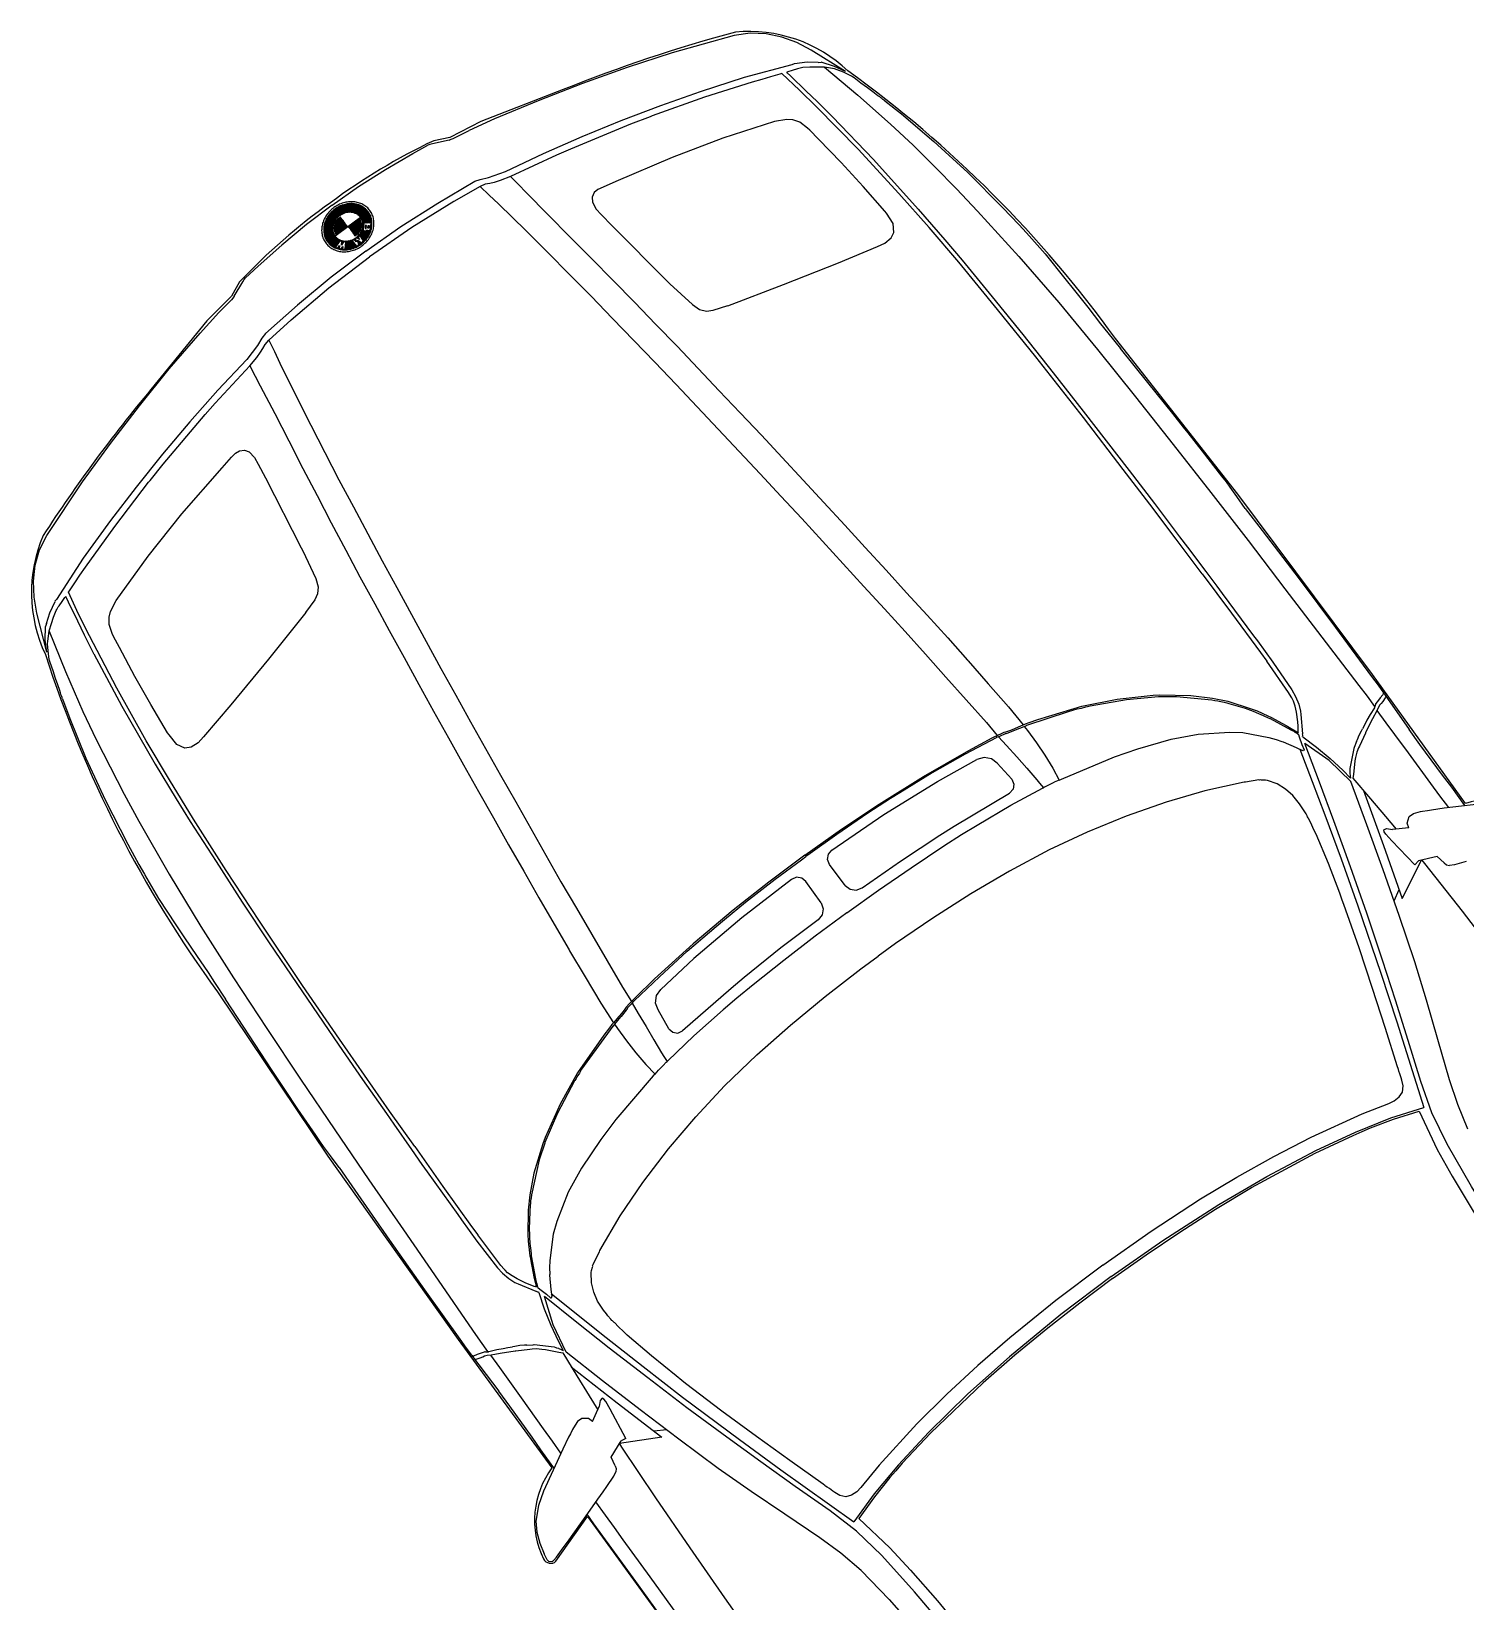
# Model space of a CAD drawing. Header units: inches. Extents: x 13 to 261, y -112 to -47.
# Drawn here: x 21.195 to 23.554, y -72.422 to -69.84 of the extents above; entities that cross this region are included whole.
import ezdxf

# ---------------------------------------------------------------- set-up
doc = ezdxf.new("R2010")
doc.units = ezdxf.units.IN
doc.header["$MEASUREMENT"] = 0
doc.layers.add('CONTORNO', color=7, linetype='Continuous')

msp = doc.modelspace()

# ---------------------------------------------------------------- linework, layer by layer
for p, q in [((22.4889, -69.8907), (22.494, -69.8901)), ((21.8818, -70.0182), (21.8547, -70.0243)), ((21.8886, -70.0157), (21.915, -70.0027)), ((21.6984, -70.1458), (21.6758, -70.1623)), ((21.7271, -70.1234), (21.6761, -70.1605)), ((21.7252, -70.1231), (21.6764, -70.1586)), ((21.7233, -70.1229), (21.6768, -70.1567)), ((21.7212, -70.1229), (21.6774, -70.1547)), ((21.7189, -70.1229), (21.6781, -70.1526)), ((21.7164, -70.1231), (21.6791, -70.1503)), ((21.7137, -70.1235), (21.6802, -70.1478)), ((21.7107, -70.1241), (21.6818, -70.1451)), ((21.707, -70.1251), (21.6839, -70.1419)), ((21.7021, -70.1271), (21.6873, -70.1379)), ((21.7054, -70.1472), (21.6941, -70.1554)), ((21.7363, -70.1456), (21.6943, -70.1761)), ((21.7046, -70.1461), (21.6953, -70.1529)), ((21.7039, -70.1451), (21.6972, -70.1499)), ((21.7288, -70.1237), (21.7062, -70.1402)), ((21.7305, -70.1241), (21.7111, -70.1382)), ((21.7321, -70.1246), (21.7143, -70.1375)), ((21.7354, -70.1479), (21.7161, -70.1619)), ((21.7336, -70.1251), (21.717, -70.1372)), ((21.735, -70.1256), (21.7192, -70.1371)), ((21.7364, -70.1262), (21.7213, -70.1373)), ((21.7377, -70.1269), (21.7231, -70.1375)), ((21.739, -70.1276), (21.7248, -70.1379)), ((21.7402, -70.1283), (21.7264, -70.1384)), ((21.7414, -70.1291), (21.7278, -70.1389)), ((21.7425, -70.1299), (21.7292, -70.1395)), ((21.7435, -70.1307), (21.7304, -70.1402)), ((21.7445, -70.1316), (21.7316, -70.141)), ((21.7455, -70.1325), (21.7327, -70.1418)), ((21.7464, -70.1334), (21.7337, -70.1427)), ((21.7473, -70.1344), (21.7347, -70.1436)), ((21.7481, -70.1354), (21.7355, -70.1446)), ((21.7489, -70.1364), (21.7363, -70.1456)), ((21.7497, -70.1375), (21.737, -70.1467)), ((21.7504, -70.1386), (21.7377, -70.1478)), ((21.751, -70.1397), (21.7383, -70.149)), ((21.7516, -70.1409), (21.7388, -70.1502)), ((21.7522, -70.1421), (21.7392, -70.1515)), ((21.7527, -70.1433), (21.7396, -70.1529)), ((21.7532, -70.1446), (21.7399, -70.1543)), ((21.7536, -70.1459), (21.7401, -70.1557)), ((21.754, -70.1472), (21.7433, -70.155)), ((21.6934, -70.1527), (21.6756, -70.1656)), ((21.6951, -70.1499), (21.6757, -70.164)), ((21.6923, -70.1551), (21.6757, -70.1672)), ((21.6915, -70.1573), (21.6757, -70.1688)), ((21.691, -70.1592), (21.6759, -70.1703)), ((21.6907, -70.1611), (21.6761, -70.1717)), ((21.6906, -70.1628), (21.6764, -70.1731)), ((21.6905, -70.1644), (21.6767, -70.1745)), ((21.6906, -70.166), (21.6771, -70.1758)), ((21.6908, -70.1675), (21.6775, -70.1771)), ((21.6911, -70.1689), (21.678, -70.1784)), ((21.6914, -70.1702), (21.6785, -70.1796)), ((21.6919, -70.1715), (21.679, -70.1808)), ((21.6924, -70.1727), (21.6797, -70.182)), ((21.7085, -70.1514), (21.6925, -70.163)), ((21.7092, -70.1524), (21.6925, -70.1646)), ((21.7077, -70.1503), (21.6926, -70.1613)), ((21.71, -70.1535), (21.6926, -70.1662)), ((21.7107, -70.1546), (21.6928, -70.1676)), ((21.7069, -70.1493), (21.6929, -70.1595)), ((21.7115, -70.1556), (21.6931, -70.169)), ((21.7062, -70.1482), (21.6934, -70.1575)), ((21.7123, -70.1567), (21.6935, -70.1703)), ((21.713, -70.1577), (21.694, -70.1715)), ((21.7138, -70.1588), (21.6946, -70.1727)), ((21.7146, -70.1598), (21.6952, -70.1739)), ((21.7153, -70.1609), (21.696, -70.175)), ((21.7361, -70.149), (21.7169, -70.163)), ((21.7366, -70.1502), (21.7176, -70.164)), ((21.7371, -70.1514), (21.7184, -70.1651)), ((21.7375, -70.1527), (21.7192, -70.1661)), ((21.7379, -70.1541), (21.7199, -70.1672)), ((21.7381, -70.1556), (21.7207, -70.1682)), ((21.7382, -70.1571), (21.7214, -70.1693)), ((21.7382, -70.1587), (21.7222, -70.1703)), ((21.7381, -70.1604), (21.723, -70.1714)), ((21.7378, -70.1622), (21.7237, -70.1724)), ((21.7373, -70.1642), (21.7245, -70.1735)), ((21.7365, -70.1663), (21.7253, -70.1745)), ((21.7354, -70.1688), (21.726, -70.1756)), ((21.7335, -70.1718), (21.7268, -70.1766)), ((21.7432, -70.1679), (21.7322, -70.1759)), ((21.7473, -70.1665), (21.7353, -70.1752)), ((21.7417, -70.1674), (21.7355, -70.1719)), ((21.7487, -70.1671), (21.7361, -70.1763)), ((21.7538, -70.165), (21.7368, -70.1774)), ((21.7409, -70.1664), (21.7373, -70.169)), ((21.7533, -70.167), (21.7375, -70.1785)), ((21.7525, -70.1692), (21.7382, -70.1796)), ((21.7406, -70.165), (21.7384, -70.1666)), ((21.7516, -70.1714), (21.7389, -70.1807)), ((21.7407, -70.1633), (21.7391, -70.1645)), ((21.7409, -70.1615), (21.7396, -70.1625)), ((21.7412, -70.1598), (21.74, -70.1606)), ((21.7416, -70.1563), (21.7401, -70.1573)), ((21.7414, -70.158), (21.7401, -70.1589)), ((21.7458, -70.1612), (21.7437, -70.1628)), ((21.746, -70.1595), (21.7439, -70.161)), ((21.7447, -70.1588), (21.7441, -70.1592)), ((21.7455, -70.163), (21.7447, -70.1636)), ((21.7543, -70.1486), (21.7456, -70.1549)), ((21.7546, -70.15), (21.7479, -70.1549)), ((21.7503, -70.1612), (21.7483, -70.1626)), ((21.7505, -70.1594), (21.7484, -70.1609)), ((21.7492, -70.1587), (21.7486, -70.1592)), ((21.7548, -70.1515), (21.7502, -70.1548)), ((21.7549, -70.153), (21.7524, -70.1548)), ((21.7543, -70.1631), (21.7528, -70.1642)), ((21.7546, -70.1612), (21.753, -70.1624)), ((21.7548, -70.1595), (21.7532, -70.1606)), ((21.755, -70.1578), (21.7534, -70.1589)), ((21.755, -70.1561), (21.7536, -70.1571)), ((21.755, -70.1545), (21.7538, -70.1554)), ((21.693, -70.1739), (21.6803, -70.1831)), ((21.6936, -70.175), (21.681, -70.1842)), ((21.6943, -70.1761), (21.6817, -70.1853)), ((21.6951, -70.1771), (21.6825, -70.1863)), ((21.696, -70.1781), (21.6834, -70.1873)), ((21.697, -70.179), (21.6842, -70.1883)), ((21.698, -70.1799), (21.6852, -70.1892)), ((21.6991, -70.1807), (21.6861, -70.1901)), ((21.7002, -70.1815), (21.6871, -70.191)), ((21.7015, -70.1822), (21.6882, -70.1918)), ((21.7028, -70.1828), (21.6893, -70.1927)), ((21.701, -70.1858), (21.6904, -70.1934)), ((21.6991, -70.1888), (21.6917, -70.1941)), ((21.6972, -70.1917), (21.6929, -70.1948)), ((21.6953, -70.1947), (21.6942, -70.1955)), ((21.6968, -70.1952), (21.6956, -70.1961)), ((21.6983, -70.1958), (21.6971, -70.1966)), ((21.7011, -70.1954), (21.6986, -70.1972)), ((21.7012, -70.1936), (21.6995, -70.1949)), ((21.7013, -70.1968), (21.7002, -70.1976)), ((21.703, -70.1972), (21.7018, -70.198)), ((21.7043, -70.1834), (21.7028, -70.1844)), ((21.707, -70.1959), (21.7036, -70.1983)), ((21.7059, -70.1838), (21.7043, -70.185)), ((21.705, -70.1909), (21.7047, -70.1911)), ((21.7069, -70.1879), (21.7049, -70.1893)), ((21.7094, -70.1845), (21.7051, -70.1876)), ((21.7075, -70.1842), (21.7052, -70.1859)), ((21.7069, -70.1976), (21.7054, -70.1986)), ((21.7071, -70.1941), (21.7061, -70.1949)), ((21.7089, -70.1977), (21.7074, -70.1988)), ((21.7114, -70.1846), (21.7095, -70.186)), ((21.7253, -70.1874), (21.7095, -70.1989)), ((21.7245, -70.1864), (21.7108, -70.1963)), ((21.7237, -70.1853), (21.711, -70.1946)), ((21.7228, -70.1843), (21.7111, -70.1928)), ((21.7244, -70.1816), (21.7113, -70.1911)), ((21.7196, -70.1835), (21.7115, -70.1894)), ((21.7163, -70.1842), (21.7116, -70.1877)), ((21.7137, -70.1845), (21.7116, -70.1861)), ((21.7261, -70.1884), (21.7118, -70.1988)), ((21.7269, -70.1894), (21.7142, -70.1986)), ((21.7277, -70.1904), (21.7169, -70.1983)), ((21.7285, -70.1915), (21.72, -70.1976)), ((21.7293, -70.1925), (21.7237, -70.1966)), ((21.733, -70.1769), (21.7252, -70.1827)), ((21.7283, -70.182), (21.727, -70.1829)), ((21.7286, -70.1834), (21.7278, -70.1839)), ((21.7434, -70.1838), (21.7286, -70.1946)), ((21.7289, -70.1847), (21.7286, -70.1849)), ((21.7315, -70.1829), (21.7313, -70.183)), ((21.7327, -70.1788), (21.7315, -70.1797)), ((21.7327, -70.1836), (21.7316, -70.1844)), ((21.7338, -70.1844), (21.732, -70.1857)), ((21.735, -70.1851), (21.7323, -70.1871)), ((21.7334, -70.1799), (21.7326, -70.1804)), ((21.7362, -70.1859), (21.7327, -70.1884)), ((21.7374, -70.1866), (21.733, -70.1898)), ((21.7341, -70.1809), (21.7338, -70.1812)), ((21.7504, -70.1739), (21.7397, -70.1817)), ((21.7489, -70.1767), (21.7404, -70.1828)), ((21.7467, -70.1798), (21.7411, -70.1839)), ((21.5283, -70.2752), (21.5425, -70.2513)), ((21.5238, -70.2809), (21.5033, -70.302)), ((21.2199, -70.8135), (21.2178, -70.8182)), ((22.8077, -71.0697), (22.7836, -71.0433)), ((23.3642, -71.0638), (23.3646, -71.0678)), ((23.4609, -71.1495), (23.434, -71.1521)), ((23.45, -71.266), (23.4817, -71.2029)), ((23.4705, -71.2104), (23.4765, -71.2041)), ((23.5072, -71.1968), (23.4765, -71.2041)), ((23.5187, -71.2074), (23.5072, -71.1968)), ((22.5335, -71.2444), (22.5078, -71.2099)), ((22.4939, -71.2732), (22.469, -71.2381)), ((23.4366, -71.2696), (23.4448, -71.2512)), ((22.2432, -71.4802), (22.2256, -71.4491)), ((22.0661, -72.0077), (22.0698, -72.0094)), ((22.1178, -72.1262), (22.1286, -72.1014)), ((22.1486, -72.1848), (22.165, -72.1578)), ((22.232, -72.1517), (22.1622, -72.1624)), ((22.1728, -72.1541), (22.165, -72.1578)), ((22.2396, -72.14), (22.2195, -72.1422)), ((22.1551, -72.199), (22.1486, -72.1848)), ((22.0433, -72.3538), (22.0384, -72.3438))]:
    msp.add_line(p, q)
for points in [[(22.5338, -69.9057), (22.4778, -69.8704), (22.454, -69.858), (22.4293, -69.8488), (22.4037, -69.8433), (22.377, -69.8423), (22.3509, -69.8464), (22.2487, -69.875), (22.1747, -69.8991), (22.1011, -69.9254), (22.0283, -69.9537), (21.9567, -69.9835), (21.915, -70.0027)], [(21.9745, -70.0701), (22.0371, -70.0406), (22.1007, -70.0123), (22.165, -69.986), (22.23, -69.9615), (22.2953, -69.9382), (22.368, -69.915), (22.4462, -69.894), (22.45, -69.8925)], [(22.4291, -69.9089), (22.4261, -69.9098), (22.4107, -69.9142), (22.3965, -69.9184), (22.3807, -69.9231), (22.3023, -69.9479), (22.2159, -69.9786), (22.2125, -69.9799), (22.1805, -69.992), (22.0817, -70.033), (22.0586, -70.0429), (21.9829, -70.0782), (21.9829, -70.0782)], [(23.121, -70.7319), (23.0781, -70.6746), (23.0345, -70.6173), (22.991, -70.5599), (22.9253, -70.4748), (22.847, -70.3747), (22.7841, -70.2968), (22.7205, -70.2194), (22.6715, -70.1623), (22.622, -70.1061), (22.5548, -70.0332), (22.4863, -69.9637), (22.4581, -69.936), (22.4291, -69.9089)], [(22.5441, -69.9131), (22.5308, -69.9067), (22.5203, -69.9025), (22.5158, -69.9014), (22.4995, -69.8985), (22.4988, -69.8984), (22.4863, -69.8982), (22.4752, -69.8982), (22.464, -69.899), (22.4618, -69.8994), (22.457, -69.9004), (22.455, -69.9012), (22.4464, -69.9037), (22.4389, -69.9061), (22.4389, -69.9061), (22.437, -69.9069)], [(22.437, -69.9069), (22.4373, -69.9073), (22.4442, -69.9134), (22.469, -69.9374), (22.4877, -69.9553), (22.5118, -69.9792), (22.5124, -69.98), (22.5801, -70.0501), (22.6538, -70.1319), (22.6973, -70.1825), (22.7257, -70.2156), (22.7755, -70.2764), (22.8259, -70.3381), (22.8754, -70.401), (22.9252, -70.4644), (23.0004, -70.5618), (23.0423, -70.616), (23.0834, -70.6708), (23.0964, -70.6879), (23.1269, -70.7282), (23.145, -70.7521), (23.1538, -70.7643), (23.2051, -70.8339), (23.2116, -70.8421), (23.2372, -70.8773), (23.2684, -70.9227), (23.2745, -70.9337), (23.2797, -70.9459), (23.2825, -70.9575), (23.2831, -70.9633), (23.2856, -70.9948), (23.2855, -70.9955), (23.2855, -70.9955), (23.2857, -70.9966), (23.2858, -70.9977), (23.2858, -70.9977), (23.2857, -70.9984), (23.2855, -70.9998)], [(22.4889, -69.8907), (22.4707, -69.8904), (22.4503, -69.8929)], [(22.5338, -69.9057), (22.5158, -69.8971), (22.494, -69.8901)], [(22.4995, -69.8985), (22.5545, -69.9444), (22.6082, -69.9919), (22.6453, -70.0268), (22.6812, -70.0625), (22.7167, -70.0985), (22.7513, -70.1352), (22.819, -70.2096), (22.8847, -70.2854), (22.9484, -70.3628), (23.0112, -70.4407), (23.0733, -70.5192), (23.1349, -70.5981), (23.1962, -70.6772), (23.257, -70.7566), (23.3178, -70.836), (23.3787, -70.9154), (23.392, -70.9329), (23.4044, -70.9499)], [(22.5985, -69.9539), (22.5956, -69.9516), (22.5934, -69.9495), (22.5925, -69.949), (22.5922, -69.9486), (22.5906, -69.9473), (22.5873, -69.9453), (22.579, -69.939), (22.5704, -69.9323), (22.5594, -69.9248), (22.5482, -69.9162), (22.5441, -69.9131)], [(22.5985, -69.9539), (22.6259, -69.9754), (22.6259, -69.9754), (22.6796, -70.0204), (22.6796, -70.0204), (22.7353, -70.0714), (22.7353, -70.0714), (22.793, -70.1296), (22.793, -70.1296), (22.8194, -70.1574), (22.8194, -70.1574), (22.8316, -70.1707)], [(22.4174, -69.9879), (22.3321, -70.0152), (22.2488, -70.0468), (22.1563, -70.0863)], [(22.4753, -70.0021), (22.4715, -69.9986), (22.459, -69.9891), (22.4475, -69.9851), (22.4376, -69.9843), (22.4174, -69.9879)], [(21.8818, -70.0182), (21.8852, -70.017), (21.8886, -70.0157)], [(22.6012, -70.1386), (22.5985, -70.135), (22.563, -70.0947), (22.527, -70.0553), (22.4897, -70.0169), (22.4753, -70.0021)], [(21.6894, -70.1253), (21.7329, -70.0949), (21.7774, -70.0669), (21.8224, -70.0403), (21.8471, -70.0267)], [(21.8547, -70.0243), (21.8505, -70.0254), (21.8471, -70.0267)], [(21.9244, -70.0861), (21.9331, -70.0829), (21.9469, -70.0797), (21.9745, -70.0701)], [(21.7447, -70.2013), (21.8027, -70.1604), (21.8632, -70.1219), (21.9244, -70.0861)], [(21.933, -70.0947), (21.8898, -70.1193), (21.8207, -70.1621), (21.7512, -70.2102)], [(21.9829, -70.0782), (21.9661, -70.0849), (21.9559, -70.0879), (21.9492, -70.0897), (21.9415, -70.091), (21.933, -70.0947), (21.933, -70.0947)], [(21.933, -70.0947), (21.9479, -70.1092), (21.9632, -70.1234), (22.0085, -70.1678), (22.0443, -70.2035), (22.0802, -70.2393), (22.1157, -70.2753), (22.1508, -70.3116), (22.1858, -70.3479), (22.2206, -70.3838), (22.2553, -70.4205), (22.2899, -70.4571), (22.3246, -70.4937), (22.3592, -70.5303), (22.3935, -70.5672)], [(21.9829, -70.0782), (21.9962, -70.0914), (22.0088, -70.1045), (22.0449, -70.1413), (22.0803, -70.1773), (22.1162, -70.2131), (22.1517, -70.2491), (22.1871, -70.2851), (22.2222, -70.3215), (22.257, -70.3574), (22.2917, -70.394), (22.3263, -70.4306), (22.361, -70.4672), (22.3956, -70.5038), (22.4299, -70.5407)], [(22.1563, -70.0863), (22.1351, -70.0955), (22.1266, -70.0998), (22.1208, -70.1046), (22.1171, -70.1123), (22.1176, -70.1206), (22.124, -70.132), (22.1323, -70.1408), (22.1501, -70.1594), (22.2413, -70.2507), (22.2453, -70.2546), (22.2821, -70.289), (22.2941, -70.297), (22.3052, -70.2995), (22.3161, -70.2983), (22.3406, -70.2904)], [(21.6894, -70.1253), (21.6472, -70.1573), (21.6068, -70.191), (21.5677, -70.2256), (21.5471, -70.2449)], [(22.5867, -70.1936), (22.5987, -70.188), (22.6091, -70.1793), (22.6137, -70.1703), (22.6124, -70.1558), (22.6012, -70.1386)], [(21.7528, -70.164), (21.7539, -70.1547), (21.7417, -70.155), (21.7406, -70.1646)], [(21.7456, -70.1627), (21.746, -70.1588), (21.7441, -70.1588), (21.7437, -70.1628)], [(21.7482, -70.1623), (21.7487, -70.1587), (21.7506, -70.1587), (21.7502, -70.1622), (21.7502, -70.1622)], [(22.8319, -70.1711), (22.8623, -70.2053), (22.8949, -70.2459), (22.9107, -70.2659), (22.9325, -70.2933), (22.9533, -70.3203), (22.9656, -70.3354), (22.9862, -70.3612)], [(22.3402, -70.2907), (22.4319, -70.2561), (22.5227, -70.2204), (22.5867, -70.1936)], [(21.7447, -70.2013), (21.6879, -70.2439), (21.6327, -70.2896), (21.5798, -70.3367)], [(21.5853, -70.3476), (21.6221, -70.314), (21.684, -70.2615), (21.7512, -70.2102)], [(21.5425, -70.2513), (21.5448, -70.2478), (21.5471, -70.2449)], [(21.5283, -70.2752), (21.5261, -70.2781), (21.5238, -70.2809)], [(21.2203, -70.8608), (21.204, -70.7967), (21.1996, -70.7702), (21.1984, -70.7439), (21.2011, -70.7178), (21.2083, -70.6921), (21.2203, -70.6686), (21.279, -70.5802), (21.3247, -70.5172), (21.3724, -70.4553), (21.4217, -70.3948), (21.4722, -70.3358), (21.5033, -70.302)], [(21.5798, -70.3367), (21.574, -70.344), (21.5667, -70.3561), (21.5491, -70.3794)], [(21.5542, -70.3899), (21.5657, -70.376), (21.5718, -70.3673), (21.5756, -70.3614), (21.5792, -70.3545), (21.5853, -70.3476), (21.5853, -70.3476)], [(21.5853, -70.3476), (21.5945, -70.3662), (21.6033, -70.3851), (21.6316, -70.4419), (21.6545, -70.487), (21.6774, -70.5321), (21.7008, -70.577), (21.7245, -70.6215), (21.7483, -70.6661), (21.7717, -70.7103), (21.7959, -70.7545), (21.82, -70.7988), (21.8442, -70.843), (21.8683, -70.8873), (21.8929, -70.9313)], [(21.5491, -70.3794), (21.5017, -70.4299), (21.4553, -70.4817), (21.4104, -70.5347), (21.3671, -70.5891), (21.3248, -70.6439), (21.2802, -70.706), (21.2362, -70.7739), (21.2336, -70.777)], [(23.1917, -70.6242), (23.1779, -70.6045), (23.1668, -70.5891), (23.1606, -70.5806), (23.1531, -70.5712), (23.1213, -70.5301), (23.0975, -70.4998), (23.09, -70.4904), (23.0727, -70.4683), (23.0311, -70.417), (22.9862, -70.3612)], [(21.2556, -70.7622), (21.2574, -70.7597), (21.2663, -70.7464), (21.2747, -70.7341), (21.284, -70.7206), (21.3318, -70.6537), (21.3877, -70.5809), (21.3899, -70.578), (21.4113, -70.5513), (21.4807, -70.4699), (21.4973, -70.4511), (21.5542, -70.3899), (21.5542, -70.3899)], [(21.5542, -70.3899), (21.5627, -70.4066), (21.5713, -70.4227), (21.5952, -70.4683), (21.6185, -70.5132), (21.6415, -70.5583), (21.6648, -70.6032), (21.6881, -70.648), (21.7119, -70.6926), (21.7353, -70.7367), (21.7595, -70.781), (21.7836, -70.8252), (21.8078, -70.8695), (21.8319, -70.9138), (21.8565, -70.9577)], [(21.5085, -70.5573), (21.5237, -70.5401), (21.5305, -70.5333), (21.5369, -70.5293), (21.5453, -70.5281), (21.553, -70.5311), (21.5619, -70.5407), (21.5678, -70.5513), (21.5799, -70.574), (21.6387, -70.6889), (21.6412, -70.6939), (21.6626, -70.7395), (21.6665, -70.7534), (21.6654, -70.7647), (21.661, -70.7747), (21.6459, -70.7956)], [(21.3344, -70.7754), (21.3867, -70.7028), (21.4424, -70.6332), (21.5085, -70.5573)], [(22.4299, -70.5407), (22.4642, -70.5777), (22.4984, -70.6146), (22.5327, -70.6515), (22.5665, -70.6887), (22.6008, -70.7256), (22.6346, -70.7628), (22.6685, -70.8), (22.7024, -70.8372), (22.7345, -70.8738), (22.7358, -70.8747), (22.7689, -70.9125), (22.8019, -70.9503), (22.8262, -70.9802)], [(22.3935, -70.5672), (22.4278, -70.6041), (22.462, -70.641), (22.4963, -70.6779), (22.5301, -70.7151), (22.564, -70.7524), (22.5983, -70.7893), (22.6321, -70.8265), (22.6656, -70.864), (22.699, -70.9015), (22.7325, -70.939), (22.7659, -70.9765), (22.7837, -70.9975)], [(23.1917, -70.6242), (23.2192, -70.6604), (23.2801, -70.7398), (23.3401, -70.8198), (23.3993, -70.9004), (23.4103, -70.9147), (23.461, -70.9878)], [(23.121, -70.7319), (23.1691, -70.7964), (23.2169, -70.8612), (23.2271, -70.8754)], [(21.8253, -71.674), (21.7841, -71.6156), (21.7429, -71.5565), (21.7018, -71.4974), (21.641, -71.4087), (21.57, -71.3033), (21.5152, -71.2195), (21.4612, -71.1351), (21.422, -71.0709), (21.3838, -71.0066), (21.3352, -70.9201), (21.2902, -70.8336), (21.2725, -70.7982), (21.2556, -70.7622)], [(21.2199, -70.8135), (21.2252, -70.7961), (21.2339, -70.7774)], [(21.2242, -70.8729), (21.2222, -70.8583), (21.2214, -70.847), (21.2218, -70.8424), (21.2241, -70.826), (21.2242, -70.8253), (21.2278, -70.8133), (21.2313, -70.8028), (21.2355, -70.7923), (21.2365, -70.7904), (21.239, -70.7861), (21.2403, -70.7845), (21.2454, -70.7771), (21.25, -70.7707), (21.25, -70.7707), (21.2513, -70.7691)], [(21.2513, -70.7691), (21.2516, -70.7695), (21.2553, -70.7779), (21.2704, -70.809), (21.2818, -70.8322), (21.297, -70.8626), (21.2976, -70.8634), (21.3435, -70.9494), (21.3986, -71.0447), (21.4332, -71.1017), (21.456, -71.1389), (21.4985, -71.2051), (21.5416, -71.272), (21.5862, -71.3385), (21.6312, -71.4054), (21.7007, -71.5069), (21.7393, -71.5635), (21.7788, -71.6195), (21.791, -71.6371), (21.8199, -71.6786), (21.8372, -71.7031), (21.846, -71.7153), (21.8965, -71.7855), (21.9022, -71.7943), (21.9278, -71.8295), (21.9614, -71.8731), (21.9699, -71.8823), (21.98, -71.8911), (21.9901, -71.8973), (21.9955, -71.8996), (22.0247, -71.9117), (22.0254, -71.9118), (22.0254, -71.9118), (22.0264, -71.9123), (22.0274, -71.9129), (22.0274, -71.9129), (22.0281, -71.913), (22.0295, -71.9132)], [(21.33, -70.8348), (21.3279, -70.8302), (21.3227, -70.8154), (21.3225, -70.8032), (21.3248, -70.7936), (21.3344, -70.7754)], [(21.2203, -70.8608), (21.2177, -70.8411), (21.2178, -70.8182)], [(21.6463, -70.7953), (21.5851, -70.8719), (21.5231, -70.9473), (21.4779, -70.9999)], [(21.2241, -70.826), (21.2508, -70.8925), (21.2794, -70.9582), (21.3011, -71.0042), (21.3241, -71.0494), (21.3474, -71.0942), (21.3716, -71.1385), (21.4215, -71.2258), (21.4734, -71.3117), (21.5274, -71.3961), (21.5821, -71.4799), (21.6377, -71.5632), (21.6937, -71.6461), (21.7501, -71.7287), (21.8069, -71.8111), (21.8637, -71.8934), (21.9205, -71.9758), (21.933, -71.9939), (21.9453, -72.0109)], [(21.4212, -70.9967), (21.4185, -70.9931), (21.3911, -70.9469), (21.3648, -70.9005), (21.3397, -70.8532), (21.33, -70.8348)], [(21.2462, -70.9372), (21.245, -70.9338), (21.2436, -70.9311), (21.2434, -70.93), (21.2431, -70.9296), (21.2424, -70.9277), (21.2415, -70.9239), (21.2381, -70.9141), (21.2343, -70.9038), (21.2306, -70.8911), (21.2259, -70.8778), (21.2242, -70.8729)], [(23.279, -70.9934), (23.2787, -70.993), (23.2789, -70.9898), (23.2786, -70.9826), (23.278, -70.975), (23.2758, -70.9593), (23.2738, -70.9497), (23.2712, -70.941), (23.2681, -70.9359), (23.2673, -70.934), (23.263, -70.9272), (23.2271, -70.8754)], [(21.2462, -70.9372), (21.2582, -70.9699), (21.2582, -70.9699), (21.2845, -71.0349), (21.2845, -71.0349), (21.3159, -71.1036), (21.3159, -71.1036), (21.3534, -71.1764), (21.3534, -71.1764), (21.3717, -71.2101), (21.3717, -71.2101), (21.3807, -71.2258)], [(21.8929, -70.9313), (21.9174, -70.9752), (21.942, -71.0192), (21.9665, -71.0632), (21.9915, -71.1068), (22.0165, -71.1505), (22.041, -71.1945), (22.066, -71.2382), (22.0913, -71.2815), (22.1167, -71.3249), (22.1421, -71.3683), (22.1674, -71.4117), (22.182, -71.4351)], [(22.8262, -70.9802), (22.83, -70.9787), (22.8364, -70.9765), (22.8505, -70.9712), (22.923, -70.9494), (22.9807, -70.9377), (23.0404, -70.9314), (23.0512, -70.931), (23.1019, -70.9318), (23.138, -70.9364), (23.1627, -70.9414), (23.2012, -70.9536), (23.2113, -70.9573), (23.2287, -70.9651), (23.2337, -70.9677), (23.2347, -70.9682), (23.2459, -70.9742), (23.2591, -70.9813), (23.2643, -70.9843), (23.2735, -70.9901), (23.279, -70.9934)], [(22.8279, -70.9827), (22.8317, -70.9811), (22.8321, -70.9808), (22.9009, -70.958), (22.908, -70.956), (22.9152, -70.9539), (22.9222, -70.9525), (22.9293, -70.9504), (22.9322, -70.9501), (22.9363, -70.949), (22.9367, -70.9487), (22.996, -70.9383), (23.0487, -70.9334), (23.0494, -70.9335), (23.0784, -70.9335), (23.1369, -70.9391), (23.1418, -70.9399), (23.1467, -70.9407), (23.1488, -70.941), (23.1512, -70.9417), (23.154, -70.9422), (23.157, -70.943), (23.1615, -70.9441), (23.1646, -70.9449), (23.1913, -70.9527), (23.2005, -70.956), (23.2048, -70.9577), (23.2136, -70.9613), (23.2173, -70.9629), (23.2209, -70.9646), (23.2246, -70.9662), (23.2263, -70.9669), (23.2283, -70.9679), (23.232, -70.9695), (23.2327, -70.9696), (23.2666, -70.9882), (23.2686, -70.9893), (23.2716, -70.9908), (23.2731, -70.9921), (23.2764, -70.9941), (23.278, -70.9954), (23.279, -70.9959)], [(23.4228, -70.9327), (23.4225, -70.9348), (23.4225, -70.9348), (23.422, -70.9358), (23.4182, -70.9417), (23.4151, -70.9451), (23.413, -70.9473), (23.4107, -70.9509), (23.4083, -70.9569), (23.4008, -70.9704), (23.3897, -70.9927), (23.3892, -70.9937), (23.3794, -71.015), (23.3779, -71.018), (23.375, -71.0251), (23.3732, -71.0337), (23.3719, -71.0396), (23.3695, -71.0618), (23.3685, -71.0681)], [(23.4061, -70.9455), (23.4059, -70.9469), (23.4044, -70.9517)], [(23.4106, -70.9398), (23.4106, -70.9398), (23.4065, -70.9452), (23.4061, -70.9455)], [(23.4183, -70.9299), (23.4182, -70.9306), (23.4138, -70.9356), (23.4106, -70.9398)], [(23.4191, -70.9268), (23.4187, -70.9271), (23.4185, -70.9285), (23.4183, -70.9299)], [(21.8565, -70.9577), (21.881, -71.0017), (21.9056, -71.0457), (21.9301, -71.0896), (21.9551, -71.1333), (21.9797, -71.1773), (22.0046, -71.2209), (22.0296, -71.2646), (22.0545, -71.3083), (22.0794, -71.3502), (22.0799, -71.3517), (22.1057, -71.3948), (22.1314, -71.4378), (22.1525, -71.4702)], [(23.4044, -70.9517), (23.404, -70.952), (23.3969, -70.9634), (23.3918, -70.9726), (23.3882, -70.9795), (23.3846, -70.9865)], [(23.5263, -71.1159), (23.5118, -71.0968), (23.4971, -71.0766), (23.4599, -71.0263), (23.4375, -70.9963), (23.4234, -70.9769), (23.4087, -70.9566)], [(21.4779, -70.9999), (21.4689, -71.0096), (21.4574, -71.0167), (21.4474, -71.0184), (21.434, -71.0127), (21.4212, -70.9967)], [(22.467, -71.1945), (22.5274, -71.1518), (22.5894, -71.1104), (22.6621, -71.0649), (22.7368, -71.0223), (22.7755, -71.0016), (22.781, -70.9989), (22.7829, -70.9981), (22.7837, -70.9975)], [(22.7859, -70.9997), (22.782, -71.0012), (22.7816, -71.0015), (22.7308, -71.0285), (22.6766, -71.0593), (22.6235, -71.0918), (22.6083, -71.1015), (22.5709, -71.1257), (22.5196, -71.1605), (22.5196, -71.1605), (22.476, -71.1916), (22.4687, -71.1969)], [(22.7837, -70.9975), (22.786, -70.9965), (22.7864, -70.9962), (22.7883, -70.9954), (22.7953, -70.9922), (22.7975, -70.9918), (22.8009, -70.9906), (22.8043, -70.9893), (22.8116, -70.9865), (22.8139, -70.9855), (22.8223, -70.9818), (22.8262, -70.9802)], [(22.7859, -70.9997), (22.7871, -70.9988), (22.7878, -70.9989), (22.789, -70.998), (22.7959, -70.9948), (22.7974, -70.9943), (22.7981, -70.9944), (22.8001, -70.9937), (22.8001, -70.9937), (22.8126, -70.9888), (22.8134, -70.9883), (22.8279, -70.9827)], [(22.7859, -70.9997), (22.799, -71.0142), (22.8157, -71.033), (22.8324, -71.0517), (22.8487, -71.0708), (22.8532, -71.0762), (22.8599, -71.0837)], [(22.8279, -70.9827), (22.8333, -70.9893), (22.848, -71.0095), (22.8619, -71.0303), (22.875, -71.0517), (22.8855, -71.0712)], [(22.8855, -71.0712), (22.8891, -71.0693), (22.9764, -71.033), (23.015, -71.0197), (23.0697, -71.004), (23.1141, -70.9953), (23.1661, -70.9921), (23.1878, -70.993), (23.2302, -71.0011), (23.2423, -71.0041), (23.2517, -71.0077), (23.2538, -71.0081)], [(23.279, -70.9959), (23.2805, -70.9998), (23.2849, -71.0126), (23.2886, -71.0211)], [(23.2862, -70.9999), (23.309, -71.0168), (23.3311, -71.0353), (23.352, -71.0547), (23.3646, -71.0678)], [(23.3748, -71.0078), (23.3761, -71.0045), (23.379, -70.9974), (23.383, -70.9902), (23.3846, -70.9865)], [(23.553, -71.1126), (23.5312, -71.0827), (23.5161, -71.0627), (23.479, -71.0125), (23.461, -70.9878)], [(23.2538, -71.0081), (23.2753, -71.0172), (23.2859, -71.0224)], [(23.2816, -71.02), (23.3018, -71.0733), (23.3225, -71.1281), (23.3494, -71.2007), (23.3769, -71.2777), (23.4145, -71.3889), (23.4409, -71.4686), (23.4852, -71.6094)], [(23.2886, -71.0211), (23.2885, -71.0218), (23.2881, -71.0221), (23.2873, -71.0227), (23.2859, -71.0224)], [(23.7409, -72.0121), (23.6954, -71.9444), (23.6506, -71.8768), (23.6063, -71.8083), (23.5638, -71.7396), (23.5237, -71.6699), (23.4985, -71.6183), (23.4802, -71.5668), (23.4597, -71.4995), (23.4386, -71.4331), (23.4175, -71.3675), (23.3914, -71.29), (23.3645, -71.2138), (23.3374, -71.1383), (23.3138, -71.0745), (23.2899, -71.0109)], [(23.3655, -71.0733), (23.3294, -71.039), (23.2899, -71.0109)], [(23.3748, -71.0078), (23.3708, -71.0176), (23.3701, -71.0193), (23.3636, -71.0519), (23.3635, -71.0544), (23.3637, -71.0555), (23.3634, -71.0594)], [(22.5116, -71.1861), (22.5971, -71.1277), (22.6851, -71.0736), (22.7502, -71.0373)], [(22.7836, -71.0433), (22.774, -71.0361), (22.7619, -71.0338), (22.7502, -71.0373)], [(23.4279, -71.6029), (23.4368, -71.5989), (23.445, -71.5923), (23.4502, -71.5842), (23.4515, -71.574), (23.449, -71.5647), (23.449, -71.5647), (23.4482, -71.561), (23.4457, -71.5542), (23.4445, -71.55), (23.4436, -71.547), (23.4431, -71.5455), (23.4421, -71.5425), (23.4219, -71.4781), (23.4012, -71.414), (23.3789, -71.3467), (23.354, -71.2759), (23.3512, -71.2686), (23.3472, -71.2573), (23.3284, -71.2085), (23.3082, -71.1602), (23.3047, -71.1528), (23.2993, -71.1412), (23.2954, -71.1342), (23.2953, -71.1331), (23.2941, -71.1315), (23.2933, -71.1296), (23.2927, -71.1288), (23.2917, -71.1264), (23.2876, -71.1201), (23.2853, -71.1168), (23.281, -71.1101), (23.2699, -71.0965), (23.2579, -71.086), (23.2443, -71.0774), (23.2284, -71.0717), (23.2249, -71.0711), (23.2192, -71.071), (23.2181, -71.0711), (23.2171, -71.0706), (23.2149, -71.071), (23.2142, -71.0709), (23.1918, -71.0742), (23.1896, -71.0745), (23.1251, -71.0887), (23.0613, -71.1072), (22.9958, -71.1302), (22.9315, -71.1565), (22.8688, -71.186), (22.8039, -71.2208), (22.7403, -71.2584), (22.6778, -71.2983), (22.6165, -71.3398), (22.5878, -71.3607)], [(22.8077, -71.0697), (22.8111, -71.0777), (22.8098, -71.0861), (22.8038, -71.0923)], [(22.8855, -71.0712), (22.8775, -71.0746), (22.8767, -71.0752), (22.8681, -71.0796), (22.8616, -71.0825), (22.8599, -71.0837)], [(23.3634, -71.0594), (23.3637, -71.0598), (23.3642, -71.0638)], [(23.5576, -71.6452), (23.5411, -71.6047), (23.5278, -71.5643), (23.5083, -71.4975), (23.4898, -71.433), (23.4705, -71.3698), (23.4449, -71.2938), (23.4185, -71.2184), (23.3919, -71.1444), (23.3655, -71.0733)], [(23.3685, -71.0681), (23.3975, -71.102), (23.4223, -71.131), (23.4398, -71.1516)], [(22.5361, -71.2895), (22.5885, -71.252), (22.6423, -71.2154), (22.6959, -71.1794), (22.725, -71.1608), (22.7507, -71.1452), (22.806, -71.1124), (22.858, -71.0844), (22.8599, -71.0837)], [(22.5612, -71.2484), (22.6243, -71.2043), (22.6891, -71.1615), (22.7129, -71.1467), (22.8038, -71.0923)], [(23.3859, -71.0884), (23.4191, -71.1784), (23.45, -71.266)], [(23.4609, -71.1495), (23.4581, -71.142), (23.4613, -71.131), (23.4682, -71.126), (23.4801, -71.1229), (23.4834, -71.1224), (23.4912, -71.1211), (23.4978, -71.12), (23.519, -71.1169), (23.5949, -71.1081), (23.6197, -71.1074), (23.6455, -71.1115), (23.6623, -71.1184), (23.6779, -71.1287), (23.6924, -71.1411)], [(23.4705, -71.2104), (23.4328, -71.1709), (23.4231, -71.1601), (23.4201, -71.156), (23.4196, -71.1527), (23.4242, -71.1506), (23.434, -71.1521)], [(22.467, -71.1945), (22.4077, -71.2388), (22.3492, -71.285), (22.2836, -71.3402), (22.22, -71.3981), (22.1884, -71.4286), (22.1841, -71.4329), (22.1828, -71.4345), (22.182, -71.4351)], [(22.1833, -71.4378), (22.186, -71.4346), (22.1864, -71.4344), (22.2278, -71.3944), (22.2738, -71.3522), (22.321, -71.3117), (22.335, -71.3003), (22.3695, -71.2721), (22.4185, -71.2341), (22.4185, -71.2341), (22.4614, -71.2022), (22.4687, -71.1969)], [(22.5078, -71.2099), (22.5045, -71.2018), (22.5059, -71.1927), (22.5116, -71.1861)], [(23.482, -71.2028), (23.4864, -71.208), (23.5484, -71.2865), (23.6092, -71.3659), (23.6697, -71.4456), (23.7301, -71.5254), (23.7897, -71.6056), (23.8195, -71.6458), (23.8494, -71.6859), (23.8758, -71.7223), (23.9082, -71.7668), (23.9662, -71.8483)], [(23.5552, -71.2049), (23.5357, -71.2104), (23.5277, -71.2113)], [(21.381, -71.2262), (21.4041, -71.2657), (21.4326, -71.3092), (21.4468, -71.3304), (21.4662, -71.3596), (21.4854, -71.3877), (21.4961, -71.4041), (21.5143, -71.4316)], [(22.469, -71.2381), (22.4624, -71.2324), (22.4533, -71.231), (22.4453, -71.2344)], [(23.5187, -71.2074), (23.5225, -71.2102), (23.5277, -71.2113)], [(22.4453, -71.2344), (22.3633, -71.2976), (22.2847, -71.3647), (22.2302, -71.4155)], [(22.5335, -71.2444), (22.5418, -71.2507), (22.5516, -71.2522), (22.5612, -71.2484)], [(22.4939, -71.2732), (22.4974, -71.283), (22.4958, -71.2928), (22.4892, -71.3007)], [(22.5361, -71.2895), (22.4842, -71.3278), (22.4328, -71.3677), (22.3821, -71.4076), (22.3554, -71.4295), (22.3326, -71.4492), (22.2843, -71.4917), (22.2417, -71.5326), (22.2404, -71.5342)], [(22.4892, -71.3007), (22.4278, -71.3472), (22.3672, -71.3956), (22.3457, -71.4137), (22.266, -71.4834)], [(22.5593, -72.2345), (22.5528, -72.2417), (22.544, -72.2475), (22.5347, -72.25), (22.5246, -72.248), (22.5165, -72.2428), (22.5165, -72.2428), (22.5132, -72.2409), (22.5075, -72.2364), (22.5039, -72.234), (22.5013, -72.2322), (22.5001, -72.2313), (22.4975, -72.2294), (22.4425, -72.1903), (22.3878, -72.1509), (22.3307, -72.109), (22.271, -72.0634), (22.265, -72.0585), (22.2554, -72.0512), (22.2148, -72.0183), (22.1751, -71.9841), (22.1691, -71.9786), (22.1598, -71.9699), (22.1543, -71.964), (22.1533, -71.9635), (22.1521, -71.9619), (22.1505, -71.9606), (22.1499, -71.9598), (22.1481, -71.958), (22.1432, -71.9523), (22.1409, -71.949), (22.1358, -71.9429), (22.1263, -71.9281), (22.12, -71.9135), (22.116, -71.8979), (22.1155, -71.881), (22.116, -71.8775), (22.1176, -71.872), (22.1181, -71.871), (22.1179, -71.8699), (22.119, -71.8679), (22.1191, -71.8672), (22.1291, -71.847), (22.1301, -71.845), (22.1635, -71.788), (22.2008, -71.733), (22.2428, -71.6777), (22.2877, -71.6247), (22.335, -71.5742), (22.3882, -71.5231), (22.4435, -71.4743), (22.5007, -71.4271), (22.5591, -71.3815), (22.5878, -71.3607)], [(21.7011, -71.7081), (21.6866, -71.689), (21.6754, -71.6736), (21.6692, -71.6651), (21.6626, -71.6551), (21.6332, -71.6122), (21.6118, -71.5802), (21.6051, -71.5702), (21.5895, -71.547), (21.5535, -71.4915), (21.5143, -71.4316)], [(22.182, -71.4351), (22.1802, -71.437), (22.1798, -71.4373), (22.1785, -71.4388), (22.1733, -71.4445), (22.1723, -71.4464), (22.1701, -71.4493), (22.1678, -71.4522), (22.1629, -71.4582), (22.1612, -71.4601), (22.1551, -71.467), (22.1525, -71.4702)], [(22.1833, -71.4378), (22.1821, -71.4387), (22.182, -71.4394), (22.1808, -71.4403), (22.1756, -71.4459), (22.1747, -71.4472), (22.1746, -71.4479), (22.1733, -71.4495), (22.1733, -71.4495), (22.1648, -71.4599), (22.164, -71.4605), (22.1542, -71.4726)], [(22.1833, -71.4378), (22.1932, -71.4548), (22.2059, -71.4764), (22.2185, -71.4981), (22.2316, -71.5195), (22.2353, -71.5255), (22.2404, -71.5342)], [(22.2256, -71.4491), (22.2216, -71.4378), (22.2232, -71.4255), (22.2302, -71.4155)], [(22.1525, -71.4702), (22.1498, -71.4733), (22.1457, -71.4788), (22.1364, -71.4905), (22.0932, -71.5528), (22.0644, -71.6041), (22.04, -71.6589), (22.0362, -71.6691), (22.0214, -71.7175), (22.0147, -71.7534), (22.0118, -71.7783), (22.0115, -71.8187), (22.0119, -71.8295), (22.014, -71.8485), (22.0149, -71.854), (22.0151, -71.8551), (22.0174, -71.8676), (22.0201, -71.8823), (22.0213, -71.8883), (22.0239, -71.8987), (22.0254, -71.905)], [(22.1542, -71.4726), (22.1516, -71.4757), (22.1512, -71.476), (22.1083, -71.5344), (22.1041, -71.5405), (22.0999, -71.5467), (22.0964, -71.5529), (22.0922, -71.5591), (22.0911, -71.5618), (22.0887, -71.5653), (22.0883, -71.5656), (22.0602, -71.6188), (22.0393, -71.6674), (22.0392, -71.6681), (22.0302, -71.6957), (22.0176, -71.7531), (22.0168, -71.758), (22.016, -71.7629), (22.0157, -71.765), (22.0156, -71.7675), (22.0152, -71.7703), (22.0151, -71.7735), (22.0147, -71.7781), (22.0145, -71.7813), (22.0137, -71.809), (22.014, -71.8187), (22.0143, -71.8235), (22.015, -71.8329), (22.0154, -71.8369), (22.0159, -71.8409), (22.0163, -71.8449), (22.0164, -71.8467), (22.0167, -71.8489), (22.0172, -71.8529), (22.0171, -71.8536), (22.0243, -71.8916), (22.0247, -71.8938), (22.0252, -71.8971), (22.026, -71.899), (22.0269, -71.9027), (22.0276, -71.9047), (22.0278, -71.9058)], [(22.1542, -71.4726), (22.1588, -71.4798), (22.1735, -71.5), (22.189, -71.5196), (22.2053, -71.5386), (22.2207, -71.5547)], [(22.2432, -71.4802), (22.2498, -71.4859), (22.2582, -71.4872), (22.266, -71.4834)], [(22.2207, -71.5547), (22.2264, -71.5481), (22.2272, -71.5475), (22.234, -71.5407), (22.2388, -71.5353), (22.2404, -71.5342)], [(22.2207, -71.5547), (22.2178, -71.5574), (22.1563, -71.6293), (22.1318, -71.662), (22.1, -71.7092), (22.078, -71.7487), (22.0589, -71.7972), (22.0531, -71.8181), (22.0478, -71.861), (22.0469, -71.8733), (22.0474, -71.8835), (22.0471, -71.8855)], [(22.9575, -71.869), (23.0368, -71.8131), (23.1182, -71.7601), (23.1779, -71.7241), (23.2384, -71.69), (23.3, -71.6582), (23.3837, -71.6202), (23.4279, -71.6029)], [(22.971, -71.8876), (23.0559, -71.8283), (23.1482, -71.7692), (23.2271, -71.7229), (23.3076, -71.6805), (23.3732, -71.6501), (23.431, -71.6266), (23.4852, -71.6094)], [(22.9733, -71.8908), (23.0285, -71.8519), (23.0842, -71.8145), (23.1427, -71.7769), (23.2021, -71.7412), (23.3069, -71.6847), (23.3691, -71.6555), (23.3841, -71.649), (23.3979, -71.6433), (23.4357, -71.6288), (23.4779, -71.6154)], [(23.4779, -71.6154), (23.5076, -71.6785), (23.5322, -71.7224), (23.5667, -71.7802), (23.5833, -71.8064), (23.6371, -71.8897), (23.706, -71.9929), (23.726, -72.0229)], [(21.8253, -71.674), (21.8718, -71.7397), (21.9188, -71.8051), (21.9291, -71.8193)], [(21.7011, -71.7081), (21.727, -71.7455), (21.7838, -71.8279), (21.8414, -71.9096), (21.8998, -71.9908), (21.91, -72.0056), (21.964, -72.0764)], [(22.0254, -71.905), (22.0251, -71.9046), (22.022, -71.9038), (22.0153, -71.9013), (22.0082, -71.8984), (21.9939, -71.8915), (21.9854, -71.8865), (21.978, -71.8814), (21.974, -71.8769), (21.9724, -71.8755), (21.9673, -71.8694), (21.9291, -71.8193)], [(22.9575, -71.869), (22.8799, -71.9272), (22.8044, -71.9883), (22.7517, -72.0341), (22.7006, -72.0811), (22.6514, -72.1299), (22.5895, -72.1978), (22.5593, -72.2345)], [(22.0471, -71.8855), (22.0492, -71.9088), (22.0509, -71.9205)], [(22.971, -71.8876), (22.8884, -71.9501), (22.8037, -72.0197), (22.7354, -72.0805), (22.6703, -72.144), (22.6211, -72.1971), (22.581, -72.2448), (22.5479, -72.2911)], [(22.9733, -71.8908), (22.9193, -71.9313), (22.8666, -71.9728), (22.8128, -72.0169), (22.7605, -72.0623), (22.6745, -72.1446), (22.6275, -72.1948), (22.6166, -72.2071), (22.607, -72.2184), (22.5816, -72.2499), (22.5559, -72.2859)], [(22.0278, -71.9058), (22.031, -71.9084), (22.0419, -71.9166), (22.0488, -71.9227)], [(22.0294, -71.9139), (22.0384, -71.9407), (22.0492, -71.9675), (22.0612, -71.9934), (22.0698, -72.0094)], [(22.8521, -72.6584), (22.8017, -72.5943), (22.7513, -72.5308), (22.6997, -72.4675), (22.6475, -72.406), (22.5936, -72.3463), (22.5523, -72.3064), (22.5088, -72.2731), (22.4511, -72.2328), (22.3945, -72.1924), (22.3386, -72.1521), (22.2729, -72.1034), (22.2087, -72.0542), (22.1453, -72.0052), (22.0918, -71.9631), (22.0387, -71.9207)], [(22.0747, -72.012), (22.0532, -71.967), (22.0387, -71.9207)], [(22.0488, -71.9227), (22.0495, -71.9228), (22.0499, -71.9225), (22.0507, -71.9219), (22.0509, -71.9205)], [(22.0499, -71.9157), (22.0943, -71.9513), (22.1401, -71.9879), (22.2009, -72.0358), (22.2657, -72.0858), (22.3599, -72.1558), (22.4275, -72.2055), (22.5479, -72.2911)], [(21.9234, -72.0231), (21.9255, -72.0235), (21.9255, -72.0235), (21.9266, -72.0233), (21.9333, -72.0215), (21.9375, -72.0196), (21.9402, -72.0183), (21.9444, -72.0171), (21.9509, -72.0167), (21.966, -72.0138), (21.9906, -72.0101), (21.9917, -72.0099), (22.015, -72.0072), (22.0183, -72.0066), (22.0259, -72.006), (22.0347, -72.0071), (22.0407, -72.0077), (22.0625, -72.0122), (22.0688, -72.0132)], [(21.947, -72.0115), (21.9474, -72.0112), (21.9605, -72.0079), (21.9708, -72.0059), (21.9785, -72.0046), (21.9863, -72.0034)], [(22.0096, -72.0006), (22.006, -72.0008), (21.9984, -72.0013), (21.9903, -72.0029), (21.9863, -72.0034)], [(22.0096, -72.0006), (22.0201, -71.9998), (22.0219, -71.9997), (22.055, -72.0035), (22.0574, -72.0042), (22.0584, -72.0047), (22.0621, -72.0057)], [(22.0621, -72.0057), (22.0624, -72.0061), (22.0661, -72.0077)], [(21.9188, -72.0178), (21.9192, -72.0175), (21.9206, -72.0177), (21.922, -72.0179)], [(21.922, -72.0179), (21.9227, -72.018), (21.9289, -72.0154), (21.9338, -72.0137)], [(21.9338, -72.0137), (21.9338, -72.0137), (21.9402, -72.0115), (21.9406, -72.0112)], [(21.9406, -72.0112), (21.942, -72.0114), (21.947, -72.0115)], [(22.0657, -72.1781), (22.052, -72.1583), (22.0373, -72.1381), (22.0009, -72.0873), (21.9793, -72.0567), (21.9652, -72.0373), (21.9505, -72.017)], [(22.0688, -72.0132), (22.0922, -72.0512), (22.1121, -72.0837), (22.1264, -72.1067)], [(22.5596, -72.371), (22.5261, -72.3428), (22.4918, -72.3177), (22.4343, -72.2785), (22.3786, -72.2411), (22.3245, -72.2032), (22.26, -72.1554), (22.1965, -72.1071), (22.1343, -72.059), (22.0747, -72.012)], [(22.0828, -72.0359), (22.1582, -72.0953), (22.232, -72.1517)], [(22.0543, -72.2024), (22.0326, -72.1725), (22.0183, -72.1519), (21.9819, -72.1011), (21.964, -72.0764)], [(22.1728, -72.1541), (22.1469, -72.106), (22.1396, -72.0934), (22.1366, -72.0894), (22.1336, -72.0878), (22.1302, -72.0916), (22.1286, -72.1014)], [(22.1178, -72.1262), (22.1115, -72.1212), (22.1001, -72.1209), (22.0933, -72.1259), (22.0866, -72.1363), (22.0851, -72.1392), (22.0815, -72.1462), (22.0784, -72.1521), (22.0689, -72.1714), (22.0372, -72.2408), (22.0288, -72.2642), (22.0247, -72.2901), (22.0262, -72.3082), (22.0312, -72.3262), (22.0384, -72.3438)], [(22.162, -72.1627), (22.1656, -72.1684), (22.2212, -72.2517), (22.278, -72.334), (22.3352, -72.4161), (22.3924, -72.4981), (22.4504, -72.5796), (22.4794, -72.6203), (22.5084, -72.661), (22.5349, -72.6974), (22.5672, -72.7419), (22.6268, -72.8222)], [(22.1415, -72.233), (22.1527, -72.2161), (22.156, -72.2088)], [(22.1551, -72.199), (22.1565, -72.2035), (22.156, -72.2088)], [(22.0769, -72.3244), (22.1101, -72.2774), (22.1268, -72.2536), (22.1351, -72.242), (22.1415, -72.233)], [(22.2566, -72.4423), (22.2125, -72.3816), (22.1684, -72.321), (22.1541, -72.3005), (22.1394, -72.2803), (22.1235, -72.2584)], [(22.6687, -73.0353), (22.6539, -73.0158), (22.6103, -72.9585), (22.5668, -72.9011), (22.5585, -72.8898), (22.5499, -72.8788), (22.5446, -72.8715), (22.539, -72.8638), (22.5144, -72.8316), (22.4831, -72.7895), (22.4761, -72.7798), (22.4303, -72.7185), (22.3857, -72.6581), (22.3706, -72.6382), (22.3559, -72.618), (22.3114, -72.5576), (22.267, -72.4966), (22.2523, -72.4763), (22.2376, -72.4561), (22.1935, -72.3955), (22.1494, -72.3348), (22.1347, -72.3146), (22.12, -72.2944), (22.1092, -72.2787)], [(22.5559, -72.2859), (22.6067, -72.3337), (22.6409, -72.3706), (22.6852, -72.4212), (22.705, -72.4451), (22.7677, -72.522), (22.8447, -72.6193), (22.8671, -72.6475)], [(22.0515, -72.3566), (22.0515, -72.3566), (22.0523, -72.356), (22.054, -72.3541), (22.0584, -72.3491), (22.0697, -72.334), (22.0769, -72.3244)], [(22.0515, -72.3566), (22.0468, -72.3569), (22.0433, -72.3538)], [(22.5596, -72.371), (22.6061, -72.4188), (22.6504, -72.4694), (22.694, -72.5218), (22.7361, -72.5746), (22.7777, -72.6284), (22.8189, -72.6825)]]:
    msp.add_lwpolyline(points)
for points in [[(21.6789, -70.1873, 0.056462), (21.6841, -70.193, 0.055115), (21.6905, -70.1974, 0.052786), (21.6978, -70.2004, 0.05002), (21.7058, -70.2019, 0.047333), (21.7142, -70.2018, 0.045092), (21.7226, -70.2001, 0.043513), (21.7307, -70.197, 0.042704), (21.7383, -70.1924, 0.042704), (21.7449, -70.1866, 0.043513), (21.7505, -70.1799, 0.045092), (21.7546, -70.1724, 0.047333), (21.7573, -70.1644, 0.05002), (21.7583, -70.1564, 0.052786), (21.7577, -70.1485, 0.055115), (21.7555, -70.1411, 0.056462), (21.7517, -70.1344, 0.056462), (21.7466, -70.1287, 0.055115), (21.7402, -70.1243, 0.052786), (21.7329, -70.1213, 0.05002), (21.7248, -70.1198, 0.047333), (21.7165, -70.1199, 0.045092), (21.7081, -70.1216, 0.043513), (21.6999, -70.1248, 0.042704), (21.6924, -70.1293, 0.042704), (21.6857, -70.1351, 0.043513), (21.6802, -70.1418, 0.045092), (21.676, -70.1493, 0.047333), (21.6734, -70.1573, 0.05002), (21.6723, -70.1653, 0.052786), (21.6729, -70.1732, 0.055115), (21.6752, -70.1807, 0.056462)], [(21.7365, -70.19, 0.042704), (21.7427, -70.1847, 0.043513), (21.7477, -70.1784, 0.045092), (21.7516, -70.1715, 0.047333), (21.7541, -70.1642, 0.05002), (21.755, -70.1567, 0.052786), (21.7545, -70.1494, 0.055115), (21.7524, -70.1426, 0.056462), (21.7489, -70.1364, 0.056462), (21.7442, -70.1312, 0.055115), (21.7383, -70.1271, 0.052786), (21.7315, -70.1244, 0.05002), (21.7241, -70.123, 0.047333), (21.7164, -70.1231, 0.045092), (21.7086, -70.1246, 0.043513), (21.7011, -70.1275, 0.042704), (21.6942, -70.1317, 0.042704), (21.688, -70.1371, 0.043513), (21.6829, -70.1433, 0.045092), (21.6791, -70.1502, 0.047333), (21.6766, -70.1575, 0.05002), (21.6756, -70.165, 0.052786), (21.6762, -70.1723, 0.055115), (21.6783, -70.1791, 0.056462), (21.6817, -70.1853, 0.056462), (21.6865, -70.1905, 0.055115), (21.6924, -70.1946, 0.052786), (21.6992, -70.1973, 0.05002), (21.7065, -70.1987, 0.047333), (21.7143, -70.1986, 0.045092), (21.722, -70.1971, 0.043513), (21.7295, -70.1942, 0.042704)], [(21.7286, -70.1791, 0.042704), (21.7324, -70.1757, 0.043513), (21.7356, -70.1718, 0.045092), (21.738, -70.1675, 0.047333), (21.7395, -70.1629, 0.05002), (21.7401, -70.1583, 0.052786), (21.7398, -70.1537, 0.055115), (21.7385, -70.1494, 0.056462), (21.7363, -70.1456, 0.056462), (21.7333, -70.1423, 0.055115), (21.7297, -70.1398, 0.052786), (21.7254, -70.1381, 0.05002), (21.7208, -70.1372, 0.047333), (21.716, -70.1372, 0.045092), (21.7111, -70.1382, 0.043513), (21.7065, -70.14, 0.042704), (21.7021, -70.1427, 0.042704), (21.6983, -70.146, 0.043513), (21.6951, -70.1499, 0.045092), (21.6927, -70.1542, 0.047333), (21.6911, -70.1588, 0.05002), (21.6905, -70.1634, 0.052786), (21.6909, -70.168, 0.055115), (21.6922, -70.1723, 0.056462), (21.6943, -70.1761, 0.056462), (21.6973, -70.1794, 0.055115), (21.701, -70.1819, 0.052786), (21.7052, -70.1837, 0.05002), (21.7098, -70.1845, 0.047333), (21.7147, -70.1845, 0.045092), (21.7195, -70.1835, 0.043513), (21.7242, -70.1817, 0.042704)]]:
    msp.add_lwpolyline(points, format="xyb", close=True)
for points in [[(21.7406, -70.1646, 0.053032), (21.7406, -70.1653, 0.055748), (21.7407, -70.166, 0.057627), (21.741, -70.1666, 0.058156), (21.7414, -70.1671, 0.057179), (21.7419, -70.1675, 0.054981), (21.7425, -70.1678, 0.052134), (21.7432, -70.1679, 0.049237), (21.7439, -70.168, 0.046745), (21.7446, -70.1678, 0.044932), (21.7453, -70.1676, 0.043938), (21.7459, -70.1672, 0.043818), (21.7465, -70.1668, 0.044576), (21.747, -70.1662, 0.044576)], [(21.7437, -70.1628, 0.051748), (21.7437, -70.1629, 0.054351), (21.7437, -70.1631, 0.056193), (21.7438, -70.1633, 0.056799), (21.7439, -70.1634, 0.055997), (21.744, -70.1635, 0.054011), (21.7442, -70.1636, 0.051346), (21.7443, -70.1636, 0.048556), (21.7445, -70.1637, 0.046081), (21.7447, -70.1636, 0.044201), (21.7449, -70.1636, 0.043062), (21.7451, -70.1635, 0.042729), (21.7452, -70.1634, 0.043217), (21.7454, -70.1632, 0.044502), (21.7455, -70.1631, 0.04651), (21.7455, -70.1629, 0.049071), (21.7456, -70.1627, 0.049071)], [(21.747, -70.1662, 0.057431), (21.7474, -70.1666, 0.05562), (21.7479, -70.1669, 0.052954), (21.7485, -70.1671, 0.050038), (21.7491, -70.1672, 0.047381), (21.7498, -70.1671, 0.045314), (21.7504, -70.1669, 0.044018), (21.751, -70.1666, 0.04357), (21.7516, -70.1662, 0.043992), (21.7521, -70.1657, 0.045263), (21.7524, -70.1652, 0.047309), (21.7527, -70.1646, 0.049952), (21.7528, -70.164, 0.049952)], [(21.7502, -70.1622, -0.049195), (21.7501, -70.1624, -0.046619), (21.75, -70.1626, -0.044593), (21.7499, -70.1627, -0.043291), (21.7498, -70.1629, -0.042789), (21.7496, -70.163, -0.04311), (21.7495, -70.1631, -0.044241), (21.7493, -70.1631, -0.046119), (21.7491, -70.1632, -0.048595), (21.7489, -70.1632, -0.051392), (21.7487, -70.1631, -0.054067), (21.7486, -70.163, -0.056064), (21.7484, -70.1629, -0.056876), (21.7483, -70.1628, -0.056274), (21.7483, -70.1626, -0.054429), (21.7482, -70.1624, -0.051819), (21.7482, -70.1623, -0.051819)]]:
    msp.add_lwpolyline(points, format="xyb")
for points in [[(21.7107, -70.1978), (21.7118, -70.1861), (21.7081, -70.1859), (21.7047, -70.1913), (21.7053, -70.1853), (21.702, -70.1842), (21.6953, -70.1947), (21.6988, -70.196), (21.7014, -70.1919), (21.7009, -70.1967), (21.7045, -70.1974), (21.7072, -70.1931), (21.7068, -70.1976)], [(21.7413, -70.1842), (21.7351, -70.1749), (21.7321, -70.1778), (21.7346, -70.1816), (21.7304, -70.179), (21.7279, -70.1807), (21.7291, -70.1856), (21.7263, -70.182), (21.7226, -70.1841), (21.7296, -70.1928), (21.7333, -70.1906), (21.7312, -70.1827), (21.7381, -70.1871)]]:
    msp.add_lwpolyline(points, close=True)
at = {"layer": 'CONTORNO'}
msp.add_lwpolyline([(23.7008, -71.1425, 0.281049), (23.5537, -71.1095), (23.4009, -70.8975), (23.1796, -70.6009), (22.9783, -70.3449, 0.080335), (22.5381, -69.9045, 0.21618), (22.353, -69.8406, 0.029991), (22.0698, -69.9353), (21.9341, -69.9878), (21.8831, -70.0142), (21.8566, -70.0193, 0.048135), (21.6867, -70.1215, 0.048135), (21.5371, -70.2516), (21.5241, -70.2753), (21.4833, -70.3156), (21.3915, -70.4285, 0.029991), (21.2141, -70.6688, 0.21618), (21.2179, -70.8645, 0.080335), (21.5011, -71.4191), (21.6826, -71.6895), (21.8966, -71.9914), (22.0512, -72.2021, 0.281049), (22.0373, -72.3522, 0.503215), (22.0575, -72.356), (22.1094, -72.2822), (22.5124, -72.8373)], format="xyb", dxfattribs=at)

doc.saveas('drawing.dxf')
